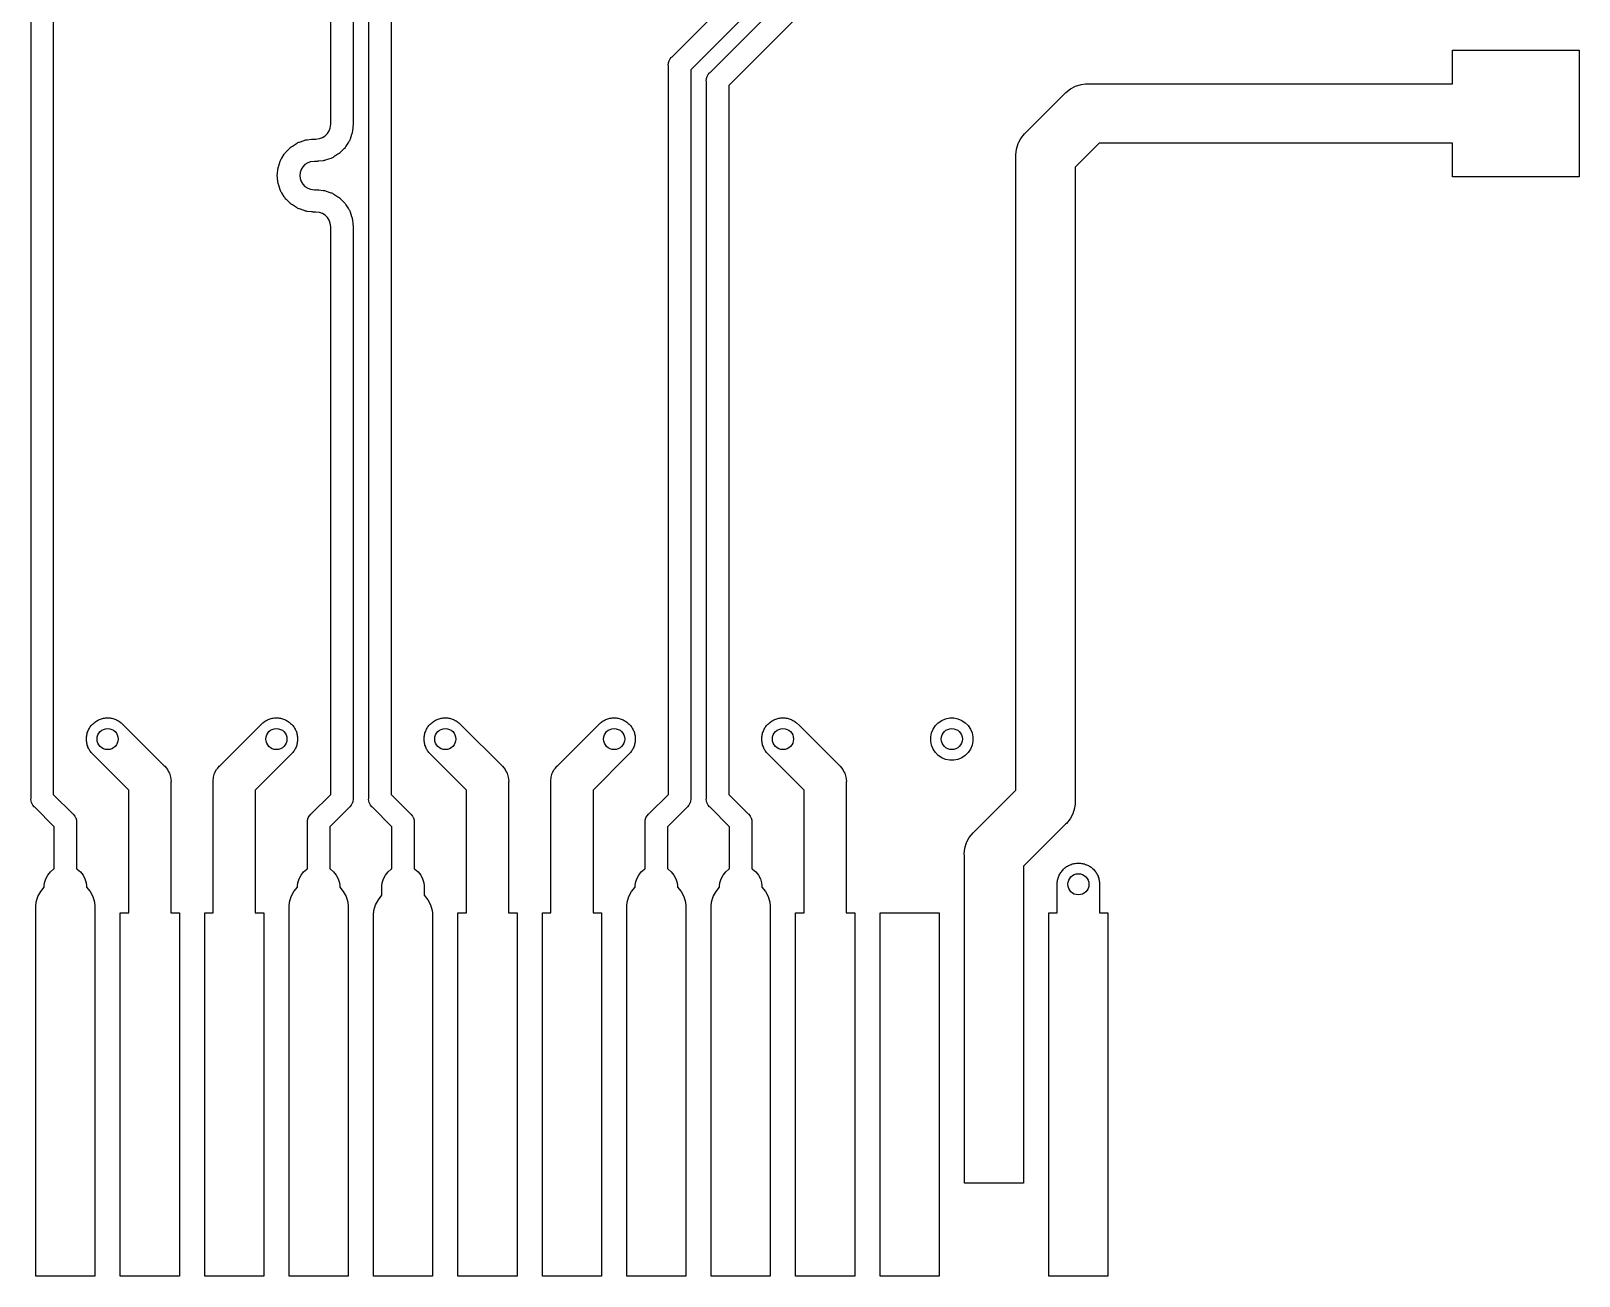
# Model space of a CAD drawing. Extents: x 4.56 to 8.94, y -5.14 to -1.89.
# Drawn here: x 6.008 to 6.73, y -5.142 to -4.562 of the extents above; entities that cross this region are included whole.
import ezdxf

# ---------------------------------------------------------------- set-up
doc = ezdxf.new("R2010")
doc.units = 0
doc.header["$MEASUREMENT"] = 0
doc.layers.add('BLACK', color=7, linetype='CONTINUOUS')

msp = doc.modelspace()

# ---------------------------------------------------------------- linework, layer by layer
at = {"layer": 'BLACK', "linetype": 'CONTINUOUS'}
for p, q in [((6.14735, -4.60502), (6.14735, -4.48517)), ((6.15776, -4.48707), (6.15776, -4.60484)), ((6.30654, -4.57357), (6.39247, -4.48764)), ((6.16507, -4.91943), (6.16507, -4.49251)), ((6.17548, -4.49441), (6.17548, -4.91753)), ((6.39849, -4.49635), (6.31524, -4.57959)), ((6.00759, -4.91943), (6.00759, -4.50242)), ((6.018, -4.50052), (6.018, -4.91753)), ((6.32426, -4.58091), (6.39981, -4.50536)), ((6.40583, -4.51407), (6.33296, -4.58693)), ((6.30481, -4.57743), (6.30491, -4.57641)), ((6.30491, -4.57641), (6.3052, -4.57543)), ((6.3052, -4.57543), (6.30569, -4.57453)), ((6.30569, -4.57453), (6.30618, -4.57393)), ((6.30618, -4.57393), (6.30634, -4.57373)), ((6.30634, -4.57373), (6.30654, -4.57357)), ((6.67047, -4.58622), (6.67047, -4.57047)), ((6.67047, -4.57047), (6.72953, -4.57047)), ((6.72953, -4.57047), (6.72953, -4.62953)), ((6.30483, -4.57769), (6.30481, -4.57743)), ((6.30483, -4.91753), (6.30483, -4.57769)), ((6.31524, -4.57959), (6.31524, -4.91943)), ((6.32253, -4.58477), (6.32263, -4.58375)), ((6.32263, -4.58375), (6.32293, -4.58277)), ((6.32293, -4.58277), (6.32341, -4.58187)), ((6.32341, -4.58187), (6.3239, -4.58127)), ((6.3239, -4.58127), (6.32406, -4.58107)), ((6.32406, -4.58107), (6.32426, -4.58091)), ((6.32255, -4.58503), (6.32253, -4.58477)), ((6.32255, -4.91943), (6.32255, -4.58503)), ((6.33296, -4.58693), (6.33296, -4.91753)), ((6.47144, -4.60907), (6.48978, -4.59074)), ((6.48978, -4.59074), (6.49021, -4.59021)), ((6.49021, -4.59021), (6.49231, -4.58849)), ((6.49231, -4.58849), (6.4947, -4.58721)), ((6.4947, -4.58721), (6.4973, -4.58642)), ((6.4973, -4.58642), (6.49932, -4.58622)), ((6.49932, -4.58622), (6.5, -4.58615)), ((6.5, -4.58615), (6.50068, -4.58622)), ((6.50068, -4.58622), (6.67047, -4.58622)), ((6.14715, -4.60678), (6.14735, -4.60502)), ((6.15773, -4.60586), (6.15769, -4.60633)), ((6.15776, -4.60564), (6.15773, -4.60586)), ((6.15776, -4.60484), (6.15777, -4.60487)), ((6.15777, -4.60487), (6.15776, -4.60535)), ((6.15776, -4.60535), (6.15776, -4.60557)), ((6.15776, -4.60557), (6.15776, -4.6056)), ((6.15776, -4.6056), (6.15776, -4.60564)), ((6.13248, -4.61341), (6.1328, -4.61332)), ((6.1328, -4.61332), (6.13495, -4.61257)), ((6.13495, -4.61257), (6.13525, -4.61244)), ((6.13525, -4.61244), (6.13568, -4.61234)), ((6.13568, -4.61234), (6.13611, -4.61224)), ((6.13611, -4.61224), (6.13644, -4.61223)), ((6.13644, -4.61223), (6.13841, -4.612)), ((6.13841, -4.612), (6.13845, -4.61199)), ((6.13845, -4.61199), (6.13892, -4.61195)), ((6.13892, -4.61195), (6.13914, -4.61192)), ((6.13914, -4.61192), (6.13918, -4.61192)), ((6.13918, -4.61192), (6.13921, -4.61192)), ((6.13921, -4.61192), (6.13944, -4.61192)), ((6.13944, -4.61192), (6.13991, -4.61191)), ((6.13991, -4.61191), (6.13995, -4.61192)), ((6.13995, -4.61192), (6.14045, -4.61192)), ((6.14045, -4.61192), (6.14221, -4.61172)), ((6.14221, -4.61172), (6.1436, -4.61123)), ((6.1436, -4.61123), (6.14484, -4.61045)), ((6.14484, -4.61045), (6.14588, -4.60941)), ((6.14588, -4.60941), (6.14667, -4.60816)), ((6.14667, -4.60816), (6.14715, -4.60678)), ((6.15589, -4.61309), (6.1557, -4.61336)), ((6.15608, -4.6127), (6.15589, -4.61309)), ((6.15627, -4.6123), (6.15608, -4.6127)), ((6.15636, -4.61198), (6.15627, -4.6123)), ((6.15711, -4.60983), (6.15636, -4.61198)), ((6.15724, -4.60953), (6.15711, -4.60983)), ((6.15734, -4.6091), (6.15724, -4.60953)), ((6.15744, -4.60867), (6.15734, -4.6091)), ((6.15745, -4.60834), (6.15744, -4.60867)), ((6.15768, -4.60637), (6.15745, -4.60834)), ((6.15769, -4.60633), (6.15768, -4.60637)), ((6.4682, -4.61346), (6.4692, -4.6116)), ((6.4692, -4.6116), (6.47092, -4.6095)), ((6.47092, -4.6095), (6.47144, -4.60907)), ((6.12452, -4.62089), (6.12573, -4.61896)), ((6.12573, -4.61896), (6.12589, -4.61866)), ((6.12589, -4.61866), (6.12617, -4.61832)), ((6.12617, -4.61832), (6.12643, -4.61798)), ((6.12643, -4.61798), (6.12668, -4.61776)), ((6.12668, -4.61776), (6.1283, -4.61615)), ((6.1283, -4.61615), (6.12851, -4.6159)), ((6.12851, -4.6159), (6.12886, -4.61563)), ((6.12886, -4.61563), (6.1292, -4.61535)), ((6.1292, -4.61535), (6.12949, -4.6152)), ((6.12949, -4.6152), (6.13142, -4.61398)), ((6.13142, -4.61398), (6.13169, -4.61379)), ((6.13169, -4.61379), (6.13209, -4.6136)), ((6.13209, -4.6136), (6.13248, -4.61341)), ((6.14853, -4.62046), (6.14813, -4.62064)), ((6.14879, -4.62026), (6.14853, -4.62046)), ((6.15073, -4.61905), (6.14879, -4.62026)), ((6.15102, -4.6189), (6.15073, -4.61905)), ((6.15136, -4.61862), (6.15102, -4.6189)), ((6.1517, -4.61835), (6.15136, -4.61862)), ((6.15192, -4.6181), (6.1517, -4.61835)), ((6.15353, -4.61649), (6.15192, -4.6181)), ((6.15378, -4.61627), (6.15353, -4.61649)), ((6.15405, -4.61592), (6.15378, -4.61627)), ((6.15433, -4.61558), (6.15405, -4.61592)), ((6.15448, -4.61529), (6.15433, -4.61558)), ((6.1557, -4.61336), (6.15448, -4.61529)), ((6.46686, -4.61929), (6.46713, -4.61659)), ((6.46693, -4.61997), (6.46686, -4.61929)), ((6.46693, -4.91555), (6.46693, -4.61997)), ((6.46713, -4.61659), (6.46792, -4.61399)), ((6.46792, -4.61399), (6.4682, -4.61346)), ((6.50571, -4.61378), (6.49449, -4.625)), ((6.67047, -4.61378), (6.50571, -4.61378)), ((6.67047, -4.62953), (6.67047, -4.61378)), ((6.12251, -4.62817), (6.12276, -4.6259)), ((6.12276, -4.6259), (6.12278, -4.62558)), ((6.12278, -4.62558), (6.12288, -4.62515)), ((6.12288, -4.62515), (6.12297, -4.62472)), ((6.12297, -4.62472), (6.1231, -4.62442)), ((6.1231, -4.62442), (6.12385, -4.62226)), ((6.12385, -4.62226), (6.12394, -4.62194)), ((6.12394, -4.62194), (6.12414, -4.62155)), ((6.12414, -4.62155), (6.12432, -4.62115)), ((6.12432, -4.62115), (6.12452, -4.62089)), ((6.13306, -4.62747), (6.1329, -4.62893)), ((6.13355, -4.62608), (6.13306, -4.62747)), ((6.13433, -4.62484), (6.13355, -4.62608)), ((6.13537, -4.6238), (6.13433, -4.62484)), ((6.13662, -4.62301), (6.13537, -4.6238)), ((6.13801, -4.62253), (6.13662, -4.62301)), ((6.13976, -4.62233), (6.13801, -4.62253)), ((6.14027, -4.62233), (6.13976, -4.62233)), ((6.14031, -4.62234), (6.14027, -4.62233)), ((6.14078, -4.62233), (6.14031, -4.62234)), ((6.141, -4.62233), (6.14078, -4.62233)), ((6.14104, -4.62233), (6.141, -4.62233)), ((6.14107, -4.62233), (6.14104, -4.62233)), ((6.14129, -4.6223), (6.14107, -4.62233)), ((6.14177, -4.62225), (6.14129, -4.6223)), ((6.1418, -4.62224), (6.14177, -4.62225)), ((6.14378, -4.62202), (6.1418, -4.62224)), ((6.14411, -4.62201), (6.14378, -4.62202)), ((6.14453, -4.6219), (6.14411, -4.62201)), ((6.14496, -4.62181), (6.14453, -4.6219)), ((6.14527, -4.62168), (6.14496, -4.62181)), ((6.14742, -4.62093), (6.14527, -4.62168)), ((6.14774, -4.62084), (6.14742, -4.62093)), ((6.14813, -4.62064), (6.14774, -4.62084)), ((6.49449, -4.625), (6.49449, -4.92058)), ((6.12245, -4.6285), (6.12251, -4.62817)), ((6.12245, -4.62893), (6.12245, -4.6285)), ((6.12245, -4.62937), (6.12245, -4.62893)), ((6.12251, -4.6297), (6.12245, -4.62937)), ((6.12276, -4.63196), (6.12251, -4.6297)), ((6.12278, -4.63229), (6.12276, -4.63196)), ((6.12288, -4.63272), (6.12278, -4.63229)), ((6.12297, -4.63315), (6.12288, -4.63272)), ((6.1231, -4.63345), (6.12297, -4.63315)), ((6.12385, -4.63561), (6.1231, -4.63345)), ((6.1329, -4.62893), (6.13306, -4.6304)), ((6.13306, -4.6304), (6.13355, -4.63179)), ((6.13355, -4.63179), (6.13433, -4.63303)), ((6.13433, -4.63303), (6.13537, -4.63407)), ((6.13537, -4.63407), (6.13662, -4.63486)), ((6.13662, -4.63486), (6.13801, -4.63534)), ((6.72953, -4.62953), (6.67047, -4.62953)), ((6.12394, -4.63592), (6.12385, -4.63561)), ((6.12414, -4.63632), (6.12394, -4.63592)), ((6.12432, -4.63672), (6.12414, -4.63632)), ((6.12452, -4.63698), (6.12432, -4.63672)), ((6.12573, -4.63891), (6.12452, -4.63698)), ((6.12589, -4.6392), (6.12573, -4.63891)), ((6.12617, -4.63955), (6.12589, -4.6392)), ((6.12643, -4.63989), (6.12617, -4.63955)), ((6.12668, -4.64011), (6.12643, -4.63989)), ((6.1283, -4.64172), (6.12668, -4.64011)), ((6.12851, -4.64197), (6.1283, -4.64172)), ((6.12886, -4.64224), (6.12851, -4.64197)), ((6.13801, -4.63534), (6.13976, -4.63554)), ((6.13976, -4.63554), (6.14027, -4.63554)), ((6.14027, -4.63554), (6.14031, -4.63553)), ((6.14031, -4.63553), (6.14078, -4.63554)), ((6.14078, -4.63554), (6.141, -4.63554)), ((6.141, -4.63554), (6.14104, -4.63554)), ((6.14104, -4.63554), (6.14107, -4.63554)), ((6.14107, -4.63554), (6.14129, -4.63557)), ((6.14129, -4.63557), (6.14177, -4.63562)), ((6.14177, -4.63562), (6.1418, -4.63563)), ((6.1418, -4.63563), (6.14378, -4.63585)), ((6.14378, -4.63585), (6.14411, -4.63586)), ((6.14411, -4.63586), (6.14453, -4.63597)), ((6.14453, -4.63597), (6.14496, -4.63606)), ((6.14496, -4.63606), (6.14526, -4.63619)), ((6.14526, -4.63619), (6.14742, -4.63694)), ((6.14742, -4.63694), (6.14774, -4.63703)), ((6.14774, -4.63703), (6.14813, -4.63722)), ((6.14813, -4.63722), (6.14853, -4.63741)), ((6.14853, -4.63741), (6.14879, -4.6376)), ((6.14879, -4.6376), (6.15073, -4.63882)), ((6.15073, -4.63882), (6.15102, -4.63897)), ((6.15102, -4.63897), (6.15136, -4.63925)), ((6.15136, -4.63925), (6.1517, -4.63952)), ((6.1517, -4.63952), (6.15192, -4.63977)), ((6.15192, -4.63977), (6.15353, -4.64138)), ((6.15353, -4.64138), (6.15378, -4.6416)), ((6.15378, -4.6416), (6.15405, -4.64195)), ((6.15405, -4.64195), (6.15433, -4.64229)), ((6.1292, -4.64252), (6.12886, -4.64224)), ((6.12949, -4.64267), (6.1292, -4.64252)), ((6.13142, -4.64389), (6.12949, -4.64267)), ((6.13169, -4.64408), (6.13142, -4.64389)), ((6.13209, -4.64427), (6.13169, -4.64408)), ((6.13248, -4.64446), (6.13209, -4.64427)), ((6.1328, -4.64455), (6.13248, -4.64446)), ((6.13495, -4.6453), (6.1328, -4.64455)), ((6.13525, -4.64543), (6.13495, -4.6453)), ((6.13568, -4.64553), (6.13525, -4.64543)), ((6.13611, -4.64563), (6.13568, -4.64553)), ((6.13644, -4.64564), (6.13611, -4.64563)), ((6.13841, -4.64587), (6.13644, -4.64564)), ((6.13845, -4.64588), (6.13841, -4.64587)), ((6.13892, -4.64592), (6.13845, -4.64588)), ((6.13914, -4.64595), (6.13892, -4.64592)), ((6.13918, -4.64595), (6.13914, -4.64595)), ((6.13921, -4.64595), (6.13918, -4.64595)), ((6.13944, -4.64595), (6.13921, -4.64595)), ((6.13991, -4.64596), (6.13944, -4.64595)), ((6.13995, -4.64595), (6.13991, -4.64596)), ((6.14045, -4.64595), (6.13995, -4.64595)), ((6.14221, -4.64615), (6.14045, -4.64595)), ((6.1436, -4.64664), (6.14221, -4.64615)), ((6.14484, -4.64742), (6.1436, -4.64664)), ((6.14588, -4.64846), (6.14484, -4.64742)), ((6.14667, -4.64971), (6.14588, -4.64846)), ((6.15433, -4.64229), (6.15448, -4.64258)), ((6.15448, -4.64258), (6.1557, -4.64451)), ((6.1557, -4.64451), (6.15589, -4.64477)), ((6.15589, -4.64477), (6.15608, -4.64517)), ((6.15608, -4.64517), (6.15627, -4.64557)), ((6.15627, -4.64557), (6.15636, -4.64588)), ((6.15636, -4.64588), (6.15711, -4.64804)), ((6.15711, -4.64804), (6.15724, -4.64834)), ((6.15724, -4.64834), (6.15734, -4.64877)), ((6.15734, -4.64877), (6.15744, -4.6492)), ((6.15744, -4.6492), (6.15745, -4.64953)), ((6.14715, -4.65109), (6.14667, -4.64971)), ((6.14735, -4.65285), (6.14715, -4.65109)), ((6.14735, -4.91753), (6.14735, -4.65285)), ((6.15745, -4.64953), (6.15768, -4.6515)), ((6.15768, -4.6515), (6.15769, -4.65154)), ((6.15769, -4.65154), (6.15773, -4.65201)), ((6.15773, -4.65201), (6.15776, -4.65223)), ((6.15776, -4.65223), (6.15776, -4.65226)), ((6.15776, -4.65226), (6.15776, -4.6523)), ((6.15776, -4.6523), (6.15776, -4.65252)), ((6.15776, -4.65252), (6.15777, -4.653)), ((6.15777, -4.653), (6.15776, -4.65303)), ((6.15776, -4.65303), (6.15776, -4.91943)), ((6.03417, -4.88795), (6.0344, -4.88752)), ((6.0344, -4.88752), (6.03458, -4.88707)), ((6.03458, -4.88707), (6.03486, -4.88667)), ((6.03486, -4.88667), (6.03508, -4.88624)), ((6.03508, -4.88624), (6.03539, -4.88586)), ((6.03539, -4.88586), (6.03566, -4.88546)), ((6.03566, -4.88546), (6.03601, -4.88511)), ((6.03601, -4.88511), (6.03631, -4.88474)), ((6.03631, -4.88474), (6.03669, -4.88443)), ((6.03669, -4.88443), (6.03703, -4.88409)), ((6.03703, -4.88409), (6.03744, -4.88382)), ((6.03744, -4.88382), (6.03781, -4.88351)), ((6.03781, -4.88351), (6.03824, -4.88328)), ((6.03824, -4.88328), (6.03864, -4.88301)), ((6.03864, -4.88301), (6.03909, -4.88282)), ((6.03909, -4.88282), (6.03952, -4.8826)), ((6.03952, -4.8826), (6.03999, -4.88245)), ((6.03999, -4.88245), (6.04044, -4.88227)), ((6.04044, -4.88227), (6.04091, -4.88217)), ((6.04091, -4.88217), (6.04138, -4.88203)), ((6.04138, -4.88203), (6.04186, -4.88198)), ((6.04186, -4.88198), (6.04234, -4.88189)), ((6.04234, -4.88189), (6.04282, -4.88189)), ((6.04282, -4.88189), (6.04331, -4.88184)), ((6.04331, -4.88184), (6.04379, -4.88189)), ((6.04379, -4.88189), (6.04428, -4.88189)), ((6.04428, -4.88189), (6.04475, -4.88198)), ((6.04475, -4.88198), (6.04524, -4.88203)), ((6.04524, -4.88203), (6.0457, -4.88217)), ((6.0457, -4.88217), (6.04618, -4.88227)), ((6.04618, -4.88227), (6.04663, -4.88245)), ((6.04663, -4.88245), (6.04709, -4.8826)), ((6.04709, -4.8826), (6.04752, -4.88282)), ((6.04752, -4.88282), (6.04797, -4.88301)), ((6.04797, -4.88301), (6.04837, -4.88328)), ((6.04837, -4.88328), (6.0488, -4.88351)), ((6.0488, -4.88351), (6.04918, -4.88382)), ((6.04918, -4.88382), (6.04958, -4.88409)), ((6.04958, -4.88409), (6.05095, -4.88546)), ((6.05095, -4.88546), (6.05095, -4.88546)), ((6.05095, -4.88546), (6.06961, -4.90412)), ((6.09574, -4.90412), (6.1144, -4.88546)), ((6.1144, -4.88546), (6.11577, -4.88409)), ((6.1144, -4.88546), (6.1144, -4.88546)), ((6.11577, -4.88409), (6.11618, -4.88382)), ((6.11618, -4.88382), (6.11655, -4.88351)), ((6.11655, -4.88351), (6.11698, -4.88328)), ((6.11698, -4.88328), (6.11739, -4.88301)), ((6.11739, -4.88301), (6.11783, -4.88282)), ((6.11783, -4.88282), (6.11826, -4.8826)), ((6.11826, -4.8826), (6.11873, -4.88245)), ((6.11873, -4.88245), (6.11918, -4.88227)), ((6.11918, -4.88227), (6.11965, -4.88217)), ((6.11965, -4.88217), (6.12012, -4.88203)), ((6.12012, -4.88203), (6.1206, -4.88198)), ((6.1206, -4.88198), (6.12108, -4.88189)), ((6.12108, -4.88189), (6.12156, -4.88189)), ((6.12156, -4.88189), (6.12205, -4.88184)), ((6.12205, -4.88184), (6.12253, -4.88189)), ((6.12253, -4.88189), (6.12302, -4.88189)), ((6.12302, -4.88189), (6.12349, -4.88198)), ((6.12349, -4.88198), (6.12398, -4.88203)), ((6.12398, -4.88203), (6.12444, -4.88217)), ((6.12444, -4.88217), (6.12492, -4.88227)), ((6.12492, -4.88227), (6.12537, -4.88245)), ((6.12537, -4.88245), (6.12583, -4.8826)), ((6.12583, -4.8826), (6.12626, -4.88282)), ((6.12626, -4.88282), (6.12671, -4.88301)), ((6.12671, -4.88301), (6.12711, -4.88328)), ((6.12711, -4.88328), (6.12754, -4.88351)), ((6.12754, -4.88351), (6.12792, -4.88382)), ((6.12792, -4.88382), (6.12832, -4.88409)), ((6.12832, -4.88409), (6.12867, -4.88443)), ((6.12867, -4.88443), (6.12904, -4.88474)), ((6.12904, -4.88474), (6.12935, -4.88511)), ((6.12935, -4.88511), (6.12969, -4.88546)), ((6.12969, -4.88546), (6.12996, -4.88586)), ((6.12996, -4.88586), (6.13027, -4.88624)), ((6.13027, -4.88624), (6.1305, -4.88667)), ((6.1305, -4.88667), (6.13077, -4.88707)), ((6.13077, -4.88707), (6.13096, -4.88752)), ((6.13096, -4.88752), (6.13118, -4.88795)), ((6.19165, -4.88795), (6.19188, -4.88752)), ((6.19188, -4.88752), (6.19207, -4.88707)), ((6.19207, -4.88707), (6.19234, -4.88667)), ((6.19234, -4.88667), (6.19256, -4.88624)), ((6.19256, -4.88624), (6.19287, -4.88586)), ((6.19287, -4.88586), (6.19314, -4.88546)), ((6.19314, -4.88546), (6.19349, -4.88511)), ((6.19349, -4.88511), (6.19379, -4.88474)), ((6.19379, -4.88474), (6.19417, -4.88443)), ((6.19417, -4.88443), (6.19451, -4.88409)), ((6.19451, -4.88409), (6.19492, -4.88382)), ((6.19492, -4.88382), (6.19529, -4.88351)), ((6.19529, -4.88351), (6.19572, -4.88328)), ((6.19572, -4.88328), (6.19613, -4.88301)), ((6.19613, -4.88301), (6.19657, -4.88282)), ((6.19657, -4.88282), (6.197, -4.8826)), ((6.197, -4.8826), (6.19747, -4.88245)), ((6.19747, -4.88245), (6.19792, -4.88227)), ((6.19792, -4.88227), (6.19839, -4.88217)), ((6.19839, -4.88217), (6.19886, -4.88203)), ((6.19886, -4.88203), (6.19934, -4.88198)), ((6.19934, -4.88198), (6.19982, -4.88189)), ((6.19982, -4.88189), (6.2003, -4.88189)), ((6.2003, -4.88189), (6.20079, -4.88184)), ((6.20079, -4.88184), (6.20127, -4.88189)), ((6.20127, -4.88189), (6.20176, -4.88189)), ((6.20176, -4.88189), (6.20223, -4.88198)), ((6.20223, -4.88198), (6.20272, -4.88203)), ((6.20272, -4.88203), (6.20318, -4.88217)), ((6.20318, -4.88217), (6.20366, -4.88227)), ((6.20366, -4.88227), (6.20411, -4.88245)), ((6.20411, -4.88245), (6.20457, -4.8826)), ((6.20457, -4.8826), (6.205, -4.88282)), ((6.205, -4.88282), (6.20545, -4.88301)), ((6.20545, -4.88301), (6.20585, -4.88328)), ((6.20585, -4.88328), (6.20628, -4.88351)), ((6.20628, -4.88351), (6.20666, -4.88382)), ((6.20666, -4.88382), (6.20706, -4.88409)), ((6.20706, -4.88409), (6.20843, -4.88546)), ((6.20843, -4.88546), (6.20843, -4.88546)), ((6.20843, -4.88546), (6.22709, -4.90412)), ((6.25322, -4.90412), (6.27188, -4.88546)), ((6.27188, -4.88546), (6.27325, -4.88409)), ((6.27188, -4.88546), (6.27188, -4.88546)), ((6.27325, -4.88409), (6.27366, -4.88382)), ((6.27366, -4.88382), (6.27403, -4.88351)), ((6.27403, -4.88351), (6.27446, -4.88328)), ((6.27446, -4.88328), (6.27487, -4.88301)), ((6.27487, -4.88301), (6.27531, -4.88282)), ((6.27531, -4.88282), (6.27574, -4.8826)), ((6.27574, -4.8826), (6.27621, -4.88245)), ((6.27621, -4.88245), (6.27666, -4.88227)), ((6.27666, -4.88227), (6.27713, -4.88217)), ((6.27713, -4.88217), (6.2776, -4.88203)), ((6.2776, -4.88203), (6.27808, -4.88198)), ((6.27808, -4.88198), (6.27856, -4.88189)), ((6.27856, -4.88189), (6.27904, -4.88189)), ((6.27904, -4.88189), (6.27953, -4.88184)), ((6.27953, -4.88184), (6.28001, -4.88189)), ((6.28001, -4.88189), (6.2805, -4.88189)), ((6.2805, -4.88189), (6.28097, -4.88198)), ((6.28097, -4.88198), (6.28146, -4.88203)), ((6.28146, -4.88203), (6.28192, -4.88217)), ((6.28192, -4.88217), (6.2824, -4.88227)), ((6.2824, -4.88227), (6.28285, -4.88245)), ((6.28285, -4.88245), (6.28331, -4.8826)), ((6.28331, -4.8826), (6.28374, -4.88282)), ((6.28374, -4.88282), (6.28419, -4.88301)), ((6.28419, -4.88301), (6.28459, -4.88328)), ((6.28459, -4.88328), (6.28502, -4.88351)), ((6.28502, -4.88351), (6.2854, -4.88382)), ((6.2854, -4.88382), (6.2858, -4.88409)), ((6.2858, -4.88409), (6.28615, -4.88443)), ((6.28615, -4.88443), (6.28652, -4.88474)), ((6.28652, -4.88474), (6.28683, -4.88511)), ((6.28683, -4.88511), (6.28717, -4.88546)), ((6.28717, -4.88546), (6.28744, -4.88586)), ((6.28744, -4.88586), (6.28775, -4.88624)), ((6.28775, -4.88624), (6.28798, -4.88667)), ((6.28798, -4.88667), (6.28825, -4.88707)), ((6.28825, -4.88707), (6.28844, -4.88752)), ((6.28844, -4.88752), (6.28866, -4.88795)), ((6.34913, -4.88795), (6.34936, -4.88752)), ((6.34936, -4.88752), (6.34955, -4.88707)), ((6.34955, -4.88707), (6.34982, -4.88667)), ((6.34982, -4.88667), (6.35004, -4.88624)), ((6.35004, -4.88624), (6.35035, -4.88586)), ((6.35035, -4.88586), (6.35062, -4.88546)), ((6.35062, -4.88546), (6.35097, -4.88511)), ((6.35097, -4.88511), (6.35127, -4.88474)), ((6.35127, -4.88474), (6.35165, -4.88443)), ((6.35165, -4.88443), (6.35199, -4.88409)), ((6.35199, -4.88409), (6.3524, -4.88382)), ((6.3524, -4.88382), (6.35277, -4.88351)), ((6.35277, -4.88351), (6.3532, -4.88328)), ((6.3532, -4.88328), (6.35361, -4.88301)), ((6.35361, -4.88301), (6.35405, -4.88282)), ((6.35405, -4.88282), (6.35448, -4.8826)), ((6.35448, -4.8826), (6.35495, -4.88245)), ((6.35495, -4.88245), (6.3554, -4.88227)), ((6.3554, -4.88227), (6.35587, -4.88217)), ((6.35587, -4.88217), (6.35634, -4.88203)), ((6.35634, -4.88203), (6.35682, -4.88198)), ((6.35682, -4.88198), (6.3573, -4.88189)), ((6.3573, -4.88189), (6.35778, -4.88189)), ((6.35778, -4.88189), (6.35827, -4.88184)), ((6.35827, -4.88184), (6.35875, -4.88189)), ((6.35875, -4.88189), (6.35924, -4.88189)), ((6.35924, -4.88189), (6.35971, -4.88198)), ((6.35971, -4.88198), (6.3602, -4.88203)), ((6.3602, -4.88203), (6.36066, -4.88217)), ((6.36066, -4.88217), (6.36114, -4.88227)), ((6.36114, -4.88227), (6.36159, -4.88245)), ((6.36159, -4.88245), (6.36205, -4.8826)), ((6.36205, -4.8826), (6.36248, -4.88282)), ((6.36248, -4.88282), (6.36293, -4.88301)), ((6.36293, -4.88301), (6.36333, -4.88328)), ((6.36333, -4.88328), (6.36376, -4.88351)), ((6.36376, -4.88351), (6.36414, -4.88382)), ((6.36414, -4.88382), (6.36454, -4.88409)), ((6.36454, -4.88409), (6.36591, -4.88546)), ((6.36591, -4.88546), (6.36591, -4.88546)), ((6.36591, -4.88546), (6.38457, -4.90412)), ((6.42754, -4.88886), (6.42829, -4.88707)), ((6.42829, -4.88707), (6.42936, -4.88546)), ((6.42936, -4.88546), (6.43073, -4.88409)), ((6.43073, -4.88409), (6.43235, -4.88301)), ((6.43235, -4.88301), (6.43414, -4.88227)), ((6.43414, -4.88227), (6.43604, -4.88189)), ((6.43604, -4.88189), (6.43798, -4.88189)), ((6.43798, -4.88189), (6.43988, -4.88227)), ((6.43988, -4.88227), (6.44167, -4.88301)), ((6.44167, -4.88301), (6.44328, -4.88409)), ((6.44328, -4.88409), (6.44465, -4.88546)), ((6.44465, -4.88546), (6.44573, -4.88707)), ((6.44573, -4.88707), (6.44647, -4.88886)), ((6.03342, -4.89173), (6.03346, -4.89125)), ((6.03346, -4.89222), (6.03342, -4.89173)), ((6.03346, -4.89076), (6.03356, -4.89029)), ((6.03346, -4.89125), (6.03346, -4.89076)), ((6.03346, -4.8927), (6.03346, -4.89222)), ((6.03356, -4.89318), (6.03346, -4.8927)), ((6.03356, -4.89029), (6.03361, -4.8898)), ((6.03361, -4.89366), (6.03356, -4.89318)), ((6.03361, -4.8898), (6.03375, -4.88934)), ((6.03375, -4.89413), (6.03361, -4.89366)), ((6.03375, -4.88934), (6.03384, -4.88886)), ((6.03384, -4.8946), (6.03375, -4.89413)), ((6.03384, -4.88886), (6.03403, -4.88841)), ((6.03403, -4.89505), (6.03384, -4.8946)), ((6.03403, -4.88841), (6.03417, -4.88795)), ((6.13118, -4.88795), (6.13133, -4.88841)), ((6.13133, -4.88841), (6.13151, -4.88886)), ((6.13151, -4.8946), (6.13133, -4.89505)), ((6.13151, -4.88886), (6.13161, -4.88934)), ((6.13161, -4.89413), (6.13151, -4.8946)), ((6.13161, -4.88934), (6.13175, -4.8898)), ((6.13175, -4.89366), (6.13161, -4.89413)), ((6.13175, -4.8898), (6.13179, -4.89029)), ((6.13179, -4.89318), (6.13175, -4.89366)), ((6.13179, -4.89029), (6.13189, -4.89076)), ((6.13189, -4.8927), (6.13179, -4.89318)), ((6.13189, -4.89076), (6.13189, -4.89125)), ((6.13189, -4.89125), (6.13194, -4.89173)), ((6.13194, -4.89173), (6.13189, -4.89222)), ((6.13189, -4.89222), (6.13189, -4.8927)), ((6.1909, -4.89173), (6.19094, -4.89125)), ((6.19094, -4.89222), (6.1909, -4.89173)), ((6.19094, -4.89076), (6.19104, -4.89029)), ((6.19094, -4.89125), (6.19094, -4.89076)), ((6.19094, -4.8927), (6.19094, -4.89222)), ((6.19104, -4.89318), (6.19094, -4.8927)), ((6.19104, -4.89029), (6.19109, -4.8898)), ((6.19109, -4.89366), (6.19104, -4.89318)), ((6.19109, -4.8898), (6.19123, -4.88934)), ((6.19123, -4.89413), (6.19109, -4.89366)), ((6.19123, -4.88934), (6.19132, -4.88886)), ((6.19132, -4.8946), (6.19123, -4.89413)), ((6.19132, -4.88886), (6.19151, -4.88841)), ((6.19151, -4.89505), (6.19132, -4.8946)), ((6.19151, -4.88841), (6.19165, -4.88795)), ((6.28866, -4.88795), (6.28881, -4.88841)), ((6.28881, -4.88841), (6.28899, -4.88886)), ((6.28899, -4.8946), (6.28881, -4.89505)), ((6.28899, -4.88886), (6.28909, -4.88934)), ((6.28909, -4.89413), (6.28899, -4.8946)), ((6.28909, -4.88934), (6.28923, -4.8898)), ((6.28923, -4.89366), (6.28909, -4.89413)), ((6.28923, -4.8898), (6.28928, -4.89029)), ((6.28928, -4.89318), (6.28923, -4.89366)), ((6.28928, -4.89029), (6.28937, -4.89076)), ((6.28937, -4.8927), (6.28928, -4.89318)), ((6.28937, -4.89076), (6.28937, -4.89125)), ((6.28937, -4.89125), (6.28942, -4.89173)), ((6.28942, -4.89173), (6.28937, -4.89222)), ((6.28937, -4.89222), (6.28937, -4.8927)), ((6.34838, -4.89173), (6.34843, -4.89125)), ((6.34843, -4.89222), (6.34838, -4.89173)), ((6.34843, -4.89076), (6.34852, -4.89029)), ((6.34843, -4.89125), (6.34843, -4.89076)), ((6.34843, -4.8927), (6.34843, -4.89222)), ((6.34852, -4.89318), (6.34843, -4.8927)), ((6.34852, -4.89029), (6.34857, -4.8898)), ((6.34857, -4.89366), (6.34852, -4.89318)), ((6.34857, -4.8898), (6.34871, -4.88934)), ((6.34871, -4.89413), (6.34857, -4.89366)), ((6.34871, -4.88934), (6.3488, -4.88886)), ((6.3488, -4.8946), (6.34871, -4.89413)), ((6.3488, -4.88886), (6.34899, -4.88841)), ((6.34899, -4.89505), (6.3488, -4.8946)), ((6.34899, -4.88841), (6.34913, -4.88795)), ((6.42717, -4.89076), (6.42754, -4.88886)), ((6.42717, -4.8927), (6.42717, -4.89076)), ((6.42754, -4.8946), (6.42717, -4.8927)), ((6.42829, -4.89639), (6.42754, -4.8946)), ((6.44647, -4.8946), (6.44573, -4.89639)), ((6.44647, -4.88886), (6.44685, -4.89076)), ((6.44685, -4.8927), (6.44647, -4.8946)), ((6.44685, -4.89076), (6.44685, -4.8927)), ((6.03417, -4.89552), (6.03403, -4.89505)), ((6.0344, -4.89595), (6.03417, -4.89552)), ((6.03458, -4.89639), (6.0344, -4.89595)), ((6.03486, -4.8968), (6.03458, -4.89639)), ((6.03508, -4.89723), (6.03486, -4.8968)), ((6.03539, -4.8976), (6.03508, -4.89723)), ((6.03566, -4.89801), (6.03539, -4.8976)), ((6.03703, -4.89938), (6.03566, -4.89801)), ((6.05315, -4.91549), (6.03703, -4.89938)), ((6.03703, -4.89938), (6.03703, -4.89938)), ((6.12832, -4.89938), (6.1122, -4.91549)), ((6.12969, -4.89801), (6.12832, -4.89938)), ((6.12832, -4.89938), (6.12832, -4.89938)), ((6.12996, -4.8976), (6.12969, -4.89801)), ((6.13027, -4.89723), (6.12996, -4.8976)), ((6.1305, -4.8968), (6.13027, -4.89723)), ((6.13077, -4.89639), (6.1305, -4.8968)), ((6.13096, -4.89595), (6.13077, -4.89639)), ((6.13118, -4.89552), (6.13096, -4.89595)), ((6.13133, -4.89505), (6.13118, -4.89552)), ((6.19165, -4.89552), (6.19151, -4.89505)), ((6.19188, -4.89595), (6.19165, -4.89552)), ((6.19207, -4.89639), (6.19188, -4.89595)), ((6.19234, -4.8968), (6.19207, -4.89639)), ((6.19256, -4.89723), (6.19234, -4.8968)), ((6.19287, -4.8976), (6.19256, -4.89723)), ((6.19314, -4.89801), (6.19287, -4.8976)), ((6.19451, -4.89938), (6.19314, -4.89801)), ((6.21063, -4.91549), (6.19451, -4.89938)), ((6.19451, -4.89938), (6.19451, -4.89938)), ((6.2858, -4.89938), (6.26969, -4.91549)), ((6.28717, -4.89801), (6.2858, -4.89938)), ((6.2858, -4.89938), (6.2858, -4.89938)), ((6.28744, -4.8976), (6.28717, -4.89801)), ((6.28775, -4.89723), (6.28744, -4.8976)), ((6.28798, -4.8968), (6.28775, -4.89723)), ((6.28825, -4.89639), (6.28798, -4.8968)), ((6.28844, -4.89595), (6.28825, -4.89639)), ((6.28866, -4.89552), (6.28844, -4.89595)), ((6.28881, -4.89505), (6.28866, -4.89552)), ((6.34913, -4.89552), (6.34899, -4.89505)), ((6.34936, -4.89595), (6.34913, -4.89552)), ((6.34955, -4.89639), (6.34936, -4.89595)), ((6.34982, -4.8968), (6.34955, -4.89639)), ((6.35004, -4.89723), (6.34982, -4.8968)), ((6.35035, -4.8976), (6.35004, -4.89723)), ((6.35062, -4.89801), (6.35035, -4.8976)), ((6.35199, -4.89938), (6.35062, -4.89801)), ((6.36811, -4.91549), (6.35199, -4.89938)), ((6.35199, -4.89938), (6.35199, -4.89938)), ((6.42936, -4.89801), (6.42829, -4.89639)), ((6.43073, -4.89938), (6.42936, -4.89801)), ((6.43235, -4.90045), (6.43073, -4.89938)), ((6.43414, -4.9012), (6.43235, -4.90045)), ((6.43604, -4.90157), (6.43414, -4.9012)), ((6.43798, -4.90157), (6.43604, -4.90157)), ((6.43988, -4.9012), (6.43798, -4.90157)), ((6.44167, -4.90045), (6.43988, -4.9012)), ((6.44328, -4.89938), (6.44167, -4.90045)), ((6.44465, -4.89801), (6.44328, -4.89938)), ((6.44573, -4.89639), (6.44465, -4.89801)), ((6.06961, -4.90412), (6.06999, -4.90442)), ((6.06999, -4.90442), (6.07122, -4.90592)), ((6.07122, -4.90592), (6.07176, -4.90695)), ((6.07176, -4.90695), (6.07213, -4.90763)), ((6.07213, -4.90763), (6.07269, -4.90949)), ((6.09266, -4.90949), (6.09322, -4.90763)), ((6.09322, -4.90763), (6.09414, -4.90592)), ((6.09414, -4.90592), (6.09465, -4.9053)), ((6.09465, -4.9053), (6.09537, -4.90442)), ((6.09537, -4.90442), (6.09574, -4.90412)), ((6.22709, -4.90412), (6.22747, -4.90442)), ((6.22747, -4.90442), (6.2287, -4.90592)), ((6.2287, -4.90592), (6.22924, -4.90695)), ((6.22924, -4.90695), (6.22961, -4.90763)), ((6.22961, -4.90763), (6.23017, -4.90949)), ((6.25014, -4.90949), (6.25071, -4.90763)), ((6.25071, -4.90763), (6.25162, -4.90592)), ((6.25162, -4.90592), (6.25213, -4.9053)), ((6.25213, -4.9053), (6.25285, -4.90442)), ((6.25285, -4.90442), (6.25322, -4.90412)), ((6.38457, -4.90412), (6.38495, -4.90442)), ((6.38495, -4.90442), (6.38618, -4.90592)), ((6.38618, -4.90592), (6.38672, -4.90695)), ((6.38672, -4.90695), (6.38709, -4.90763)), ((6.38709, -4.90763), (6.38765, -4.90949)), ((6.05315, -4.97283), (6.05315, -4.91549)), ((6.07269, -4.90949), (6.07288, -4.91142)), ((6.07288, -4.91142), (6.07283, -4.9119)), ((6.07283, -4.9119), (6.07283, -4.97283)), ((6.09247, -4.91142), (6.09266, -4.90949)), ((6.09252, -4.9119), (6.09247, -4.91142)), ((6.09252, -4.97283), (6.09252, -4.9119)), ((6.1122, -4.91549), (6.1122, -4.97283)), ((6.21063, -4.97283), (6.21063, -4.91549)), ((6.23017, -4.90949), (6.23036, -4.91142)), ((6.23036, -4.91142), (6.23031, -4.9119)), ((6.23031, -4.9119), (6.23031, -4.97283)), ((6.24995, -4.91142), (6.25014, -4.90949)), ((6.25, -4.9119), (6.24995, -4.91142)), ((6.25, -4.97283), (6.25, -4.9119)), ((6.26969, -4.91549), (6.26969, -4.97283)), ((6.36811, -4.97283), (6.36811, -4.91549)), ((6.38765, -4.90949), (6.38784, -4.91142)), ((6.38784, -4.91142), (6.3878, -4.9119)), ((6.3878, -4.9119), (6.3878, -4.97283)), ((6.44743, -4.93505), (6.46693, -4.91555)), ((6.00757, -4.91969), (6.00759, -4.91943)), ((6.00767, -4.92071), (6.00757, -4.91969)), ((6.00783, -4.92126), (6.00767, -4.92071)), ((6.00796, -4.92169), (6.00783, -4.92126)), ((6.00845, -4.92259), (6.00796, -4.92169)), ((6.0091, -4.92339), (6.00845, -4.92259)), ((6.0093, -4.92355), (6.0091, -4.92339)), ((6.01842, -4.93267), (6.0093, -4.92355)), ((6.018, -4.91753), (6.02712, -4.92665)), ((6.13823, -4.92665), (6.14735, -4.91753)), ((6.15606, -4.92355), (6.14694, -4.93267)), ((6.15626, -4.92339), (6.15606, -4.92355)), ((6.15691, -4.92259), (6.15626, -4.92339)), ((6.15739, -4.92169), (6.15691, -4.92259)), ((6.15746, -4.92147), (6.15739, -4.92169)), ((6.15769, -4.92071), (6.15746, -4.92147)), ((6.15779, -4.91969), (6.15769, -4.92071)), ((6.15776, -4.91943), (6.15779, -4.91969)), ((6.16505, -4.91969), (6.16507, -4.91943)), ((6.16515, -4.92071), (6.16505, -4.91969)), ((6.16531, -4.92126), (6.16515, -4.92071)), ((6.16545, -4.92169), (6.16531, -4.92126)), ((6.16593, -4.92259), (6.16545, -4.92169)), ((6.16658, -4.92339), (6.16593, -4.92259)), ((6.16678, -4.92355), (6.16658, -4.92339)), ((6.1759, -4.93267), (6.16678, -4.92355)), ((6.17548, -4.91753), (6.1846, -4.92665)), ((6.29571, -4.92665), (6.30483, -4.91753)), ((6.31354, -4.92355), (6.30442, -4.93267)), ((6.31374, -4.92339), (6.31354, -4.92355)), ((6.31439, -4.92259), (6.31374, -4.92339)), ((6.31487, -4.92169), (6.31439, -4.92259)), ((6.31494, -4.92147), (6.31487, -4.92169)), ((6.31517, -4.92071), (6.31494, -4.92147)), ((6.31527, -4.91969), (6.31517, -4.92071)), ((6.31524, -4.91943), (6.31527, -4.91969)), ((6.32253, -4.91969), (6.32255, -4.91943)), ((6.32263, -4.92071), (6.32253, -4.91969)), ((6.3228, -4.92126), (6.32263, -4.92071)), ((6.32293, -4.92169), (6.3228, -4.92126)), ((6.32341, -4.92259), (6.32293, -4.92169)), ((6.32406, -4.92339), (6.32341, -4.92259)), ((6.32426, -4.92355), (6.32406, -4.92339)), ((6.33338, -4.93267), (6.32426, -4.92355)), ((6.33296, -4.91753), (6.34208, -4.92665)), ((6.49449, -4.92194), (6.49429, -4.92396)), ((6.49449, -4.92058), (6.49455, -4.92126)), ((6.49455, -4.92126), (6.49449, -4.92194)), ((6.49449, -4.92194), (6.49449, -4.92194)), ((6.02712, -4.92665), (6.02732, -4.92681)), ((6.02732, -4.92681), (6.02797, -4.92761)), ((6.02797, -4.92761), (6.02834, -4.92829)), ((6.02834, -4.92829), (6.02845, -4.92851)), ((6.02845, -4.92851), (6.02875, -4.92949)), ((6.02875, -4.92949), (6.02885, -4.93051)), ((6.02885, -4.93051), (6.02883, -4.93077)), ((6.02883, -4.93077), (6.02883, -4.95225)), ((6.1365, -4.93051), (6.1366, -4.92949)), ((6.13653, -4.93077), (6.1365, -4.93051)), ((6.13653, -4.95225), (6.13653, -4.93077)), ((6.1366, -4.92949), (6.1369, -4.92851)), ((6.1369, -4.92851), (6.13738, -4.92761)), ((6.13738, -4.92761), (6.13742, -4.92756)), ((6.13742, -4.92756), (6.13803, -4.92681)), ((6.13803, -4.92681), (6.13823, -4.92665)), ((6.1846, -4.92665), (6.1848, -4.92681)), ((6.1848, -4.92681), (6.18545, -4.92761)), ((6.18545, -4.92761), (6.18582, -4.92829)), ((6.18582, -4.92829), (6.18594, -4.92851)), ((6.18594, -4.92851), (6.18623, -4.92949)), ((6.18623, -4.92949), (6.18633, -4.93051)), ((6.18633, -4.93051), (6.18631, -4.93077)), ((6.18631, -4.93077), (6.18631, -4.95225)), ((6.29398, -4.93051), (6.29408, -4.92949)), ((6.29401, -4.93077), (6.29398, -4.93051)), ((6.29401, -4.95225), (6.29401, -4.93077)), ((6.29408, -4.92949), (6.29438, -4.92851)), ((6.29438, -4.92851), (6.29486, -4.92761)), ((6.29486, -4.92761), (6.2949, -4.92756)), ((6.2949, -4.92756), (6.29551, -4.92681)), ((6.29551, -4.92681), (6.29571, -4.92665)), ((6.34208, -4.92665), (6.34228, -4.92681)), ((6.34228, -4.92681), (6.34293, -4.92761)), ((6.34293, -4.92761), (6.3433, -4.92829)), ((6.3433, -4.92829), (6.34342, -4.92851)), ((6.34342, -4.92851), (6.34371, -4.92949)), ((6.34371, -4.92949), (6.34381, -4.93051)), ((6.34381, -4.93051), (6.34379, -4.93077)), ((6.34379, -4.93077), (6.34379, -4.95225)), ((6.49222, -4.92895), (6.4905, -4.93105)), ((6.4935, -4.92656), (6.49222, -4.92895)), ((6.49429, -4.92396), (6.4935, -4.92656)), ((6.01842, -4.95225), (6.01842, -4.93267)), ((6.14694, -4.93267), (6.14694, -4.95225)), ((6.1759, -4.95225), (6.1759, -4.93267)), ((6.30442, -4.93267), (6.30442, -4.95225)), ((6.33338, -4.95225), (6.33338, -4.93267)), ((6.44407, -4.93967), (6.44518, -4.93758)), ((6.44518, -4.93758), (6.4469, -4.93548)), ((6.4469, -4.93548), (6.44743, -4.93505)), ((6.48997, -4.93148), (6.47047, -4.95098)), ((6.4905, -4.93105), (6.48997, -4.93148)), ((6.44285, -4.94528), (6.44311, -4.94257)), ((6.44291, -4.94595), (6.44285, -4.94528)), ((6.44311, -4.94257), (6.4439, -4.93998)), ((6.4439, -4.93998), (6.44407, -4.93967)), ((6.01663, -4.95364), (6.01813, -4.95241)), ((6.01813, -4.95241), (6.01842, -4.95225)), ((6.02883, -4.95225), (6.02912, -4.95241)), ((6.02912, -4.95241), (6.03062, -4.95364)), ((6.13474, -4.95364), (6.13624, -4.95241)), ((6.13624, -4.95241), (6.13653, -4.95225)), ((6.14694, -4.95225), (6.14723, -4.95241)), ((6.14723, -4.95241), (6.14873, -4.95364)), ((6.17411, -4.95364), (6.17561, -4.95241)), ((6.17561, -4.95241), (6.1759, -4.95225)), ((6.18631, -4.95225), (6.1866, -4.95241)), ((6.1866, -4.95241), (6.1881, -4.95364)), ((6.29222, -4.95364), (6.29372, -4.95241)), ((6.29372, -4.95241), (6.29401, -4.95225)), ((6.30442, -4.95225), (6.30471, -4.95241)), ((6.30471, -4.95241), (6.30621, -4.95364)), ((6.33159, -4.95364), (6.33309, -4.95241)), ((6.33309, -4.95241), (6.33338, -4.95225)), ((6.34379, -4.95225), (6.34408, -4.95241)), ((6.34408, -4.95241), (6.34558, -4.95364)), ((6.44291, -4.97283), (6.44291, -4.94595)), ((6.47047, -4.95098), (6.47047, -5.09882)), ((6.48876, -4.95283), (6.48907, -4.95246)), ((6.48907, -4.95246), (6.48944, -4.95215)), ((6.48944, -4.95215), (6.48979, -4.9518)), ((6.48979, -4.9518), (6.49019, -4.95153)), ((6.49019, -4.95153), (6.49057, -4.95123)), ((6.49057, -4.95123), (6.491, -4.951)), ((6.491, -4.951), (6.4914, -4.95073)), ((6.4914, -4.95073), (6.49185, -4.95054)), ((6.49185, -4.95054), (6.49228, -4.95031)), ((6.49228, -4.95031), (6.49274, -4.95017)), ((6.49274, -4.95017), (6.49319, -4.94998)), ((6.49319, -4.94998), (6.49367, -4.94989)), ((6.49367, -4.94989), (6.49413, -4.94975)), ((6.49413, -4.94975), (6.49462, -4.9497)), ((6.49462, -4.9497), (6.49509, -4.94961)), ((6.49509, -4.94961), (6.49558, -4.94961)), ((6.49558, -4.94961), (6.49606, -4.94956)), ((6.49606, -4.94956), (6.49655, -4.94961)), ((6.49655, -4.94961), (6.49703, -4.94961)), ((6.49703, -4.94961), (6.49751, -4.9497)), ((6.49751, -4.9497), (6.49799, -4.94975)), ((6.49799, -4.94975), (6.49846, -4.94989)), ((6.49846, -4.94989), (6.49893, -4.94998)), ((6.49893, -4.94998), (6.49938, -4.95017)), ((6.49938, -4.95017), (6.49985, -4.95031)), ((6.49985, -4.95031), (6.50028, -4.95054)), ((6.50028, -4.95054), (6.50073, -4.95073)), ((6.50073, -4.95073), (6.50113, -4.951)), ((6.50113, -4.951), (6.50156, -4.95123)), ((6.50156, -4.95123), (6.50193, -4.95153)), ((6.50193, -4.95153), (6.50234, -4.9518)), ((6.50234, -4.9518), (6.50268, -4.95215)), ((6.50268, -4.95215), (6.50306, -4.95246)), ((6.50306, -4.95246), (6.50336, -4.95283)), ((6.01378, -4.96015), (6.01392, -4.9587)), ((6.01392, -4.9587), (6.01448, -4.95685)), ((6.01448, -4.95685), (6.0154, -4.95514)), ((6.0154, -4.95514), (6.01663, -4.95364)), ((6.03062, -4.95364), (6.03185, -4.95514)), ((6.03185, -4.95514), (6.03276, -4.95685)), ((6.03276, -4.95685), (6.03332, -4.9587)), ((6.03332, -4.9587), (6.03346, -4.96015)), ((6.13189, -4.96015), (6.13203, -4.9587)), ((6.13203, -4.9587), (6.1326, -4.95685)), ((6.1326, -4.95685), (6.13351, -4.95514)), ((6.13351, -4.95514), (6.13474, -4.95364)), ((6.14873, -4.95364), (6.14996, -4.95514)), ((6.14996, -4.95514), (6.15087, -4.95685)), ((6.15087, -4.95685), (6.15143, -4.9587)), ((6.15143, -4.9587), (6.15157, -4.96015)), ((6.17126, -4.96015), (6.1714, -4.9587)), ((6.1714, -4.9587), (6.17197, -4.95685)), ((6.17197, -4.95685), (6.17288, -4.95514)), ((6.17288, -4.95514), (6.17411, -4.95364)), ((6.1881, -4.95364), (6.18933, -4.95514)), ((6.18933, -4.95514), (6.19024, -4.95685)), ((6.19024, -4.95685), (6.1908, -4.9587)), ((6.1908, -4.9587), (6.19094, -4.96015)), ((6.28937, -4.96015), (6.28951, -4.9587)), ((6.28951, -4.9587), (6.29008, -4.95685)), ((6.29008, -4.95685), (6.29099, -4.95514)), ((6.29099, -4.95514), (6.29222, -4.95364)), ((6.30621, -4.95364), (6.30744, -4.95514)), ((6.30744, -4.95514), (6.30835, -4.95685)), ((6.30835, -4.95685), (6.30891, -4.9587)), ((6.30891, -4.9587), (6.30906, -4.96015)), ((6.32874, -4.96015), (6.32888, -4.9587)), ((6.32888, -4.9587), (6.32945, -4.95685)), ((6.32945, -4.95685), (6.33036, -4.95514)), ((6.33036, -4.95514), (6.33159, -4.95364)), ((6.34558, -4.95364), (6.34681, -4.95514)), ((6.34681, -4.95514), (6.34772, -4.95685)), ((6.34772, -4.95685), (6.34828, -4.9587)), ((6.34828, -4.9587), (6.34843, -4.96015)), ((6.48622, -4.95848), (6.48632, -4.958)), ((6.48622, -4.96042), (6.48622, -4.95848)), ((6.48632, -4.958), (6.48636, -4.95752)), ((6.48636, -4.95752), (6.4865, -4.95706)), ((6.4865, -4.95706), (6.4866, -4.95658)), ((6.4866, -4.95658), (6.48678, -4.95613)), ((6.48678, -4.95613), (6.48693, -4.95566)), ((6.48693, -4.95566), (6.48715, -4.95524)), ((6.48715, -4.95524), (6.48734, -4.95479)), ((6.48734, -4.95479), (6.48761, -4.95438)), ((6.48761, -4.95438), (6.48784, -4.95395)), ((6.48784, -4.95395), (6.48815, -4.95358)), ((6.48815, -4.95358), (6.48842, -4.95317)), ((6.48842, -4.95317), (6.48876, -4.95283)), ((6.50336, -4.95283), (6.50371, -4.95317)), ((6.50371, -4.95317), (6.50398, -4.95358)), ((6.50398, -4.95358), (6.50429, -4.95395)), ((6.50429, -4.95395), (6.50452, -4.95438)), ((6.50452, -4.95438), (6.50479, -4.95479)), ((6.50479, -4.95479), (6.50497, -4.95524)), ((6.50497, -4.95524), (6.5052, -4.95566)), ((6.5052, -4.95566), (6.50534, -4.95613)), ((6.50534, -4.95613), (6.50553, -4.95658)), ((6.50553, -4.95658), (6.50562, -4.95705)), ((6.50562, -4.95705), (6.50576, -4.95752)), ((6.50576, -4.95752), (6.50581, -4.958)), ((6.50581, -4.958), (6.50591, -4.95848)), ((6.50591, -4.95848), (6.50591, -4.97283)), ((6.01004, -4.96777), (6.01083, -4.96517)), ((6.01083, -4.96517), (6.01211, -4.96278)), ((6.01211, -4.96278), (6.01378, -4.96074)), ((6.01378, -4.96074), (6.01378, -4.96015)), ((6.03346, -4.96015), (6.03346, -4.96074)), ((6.03346, -4.96074), (6.03513, -4.96278)), ((6.03513, -4.96278), (6.03641, -4.96517)), ((6.03641, -4.96517), (6.0372, -4.96777)), ((6.12815, -4.96777), (6.12894, -4.96517)), ((6.12894, -4.96517), (6.13022, -4.96278)), ((6.13022, -4.96278), (6.13189, -4.96074)), ((6.13189, -4.96074), (6.13189, -4.96015)), ((6.15157, -4.96015), (6.15157, -4.96074)), ((6.15157, -4.96074), (6.15324, -4.96278)), ((6.15324, -4.96278), (6.15452, -4.96517)), ((6.15452, -4.96517), (6.15531, -4.96777)), ((6.16831, -4.96903), (6.16959, -4.96664)), ((6.16959, -4.96664), (6.17126, -4.9646)), ((6.17126, -4.9646), (6.17126, -4.96015)), ((6.19094, -4.96015), (6.19094, -4.9646)), ((6.19094, -4.9646), (6.19262, -4.96664)), ((6.19262, -4.96664), (6.19389, -4.96903)), ((6.28563, -4.96777), (6.28642, -4.96517)), ((6.28642, -4.96517), (6.2877, -4.96278)), ((6.2877, -4.96278), (6.28937, -4.96074)), ((6.28937, -4.96074), (6.28937, -4.96015)), ((6.30906, -4.96015), (6.30906, -4.96074)), ((6.30906, -4.96074), (6.31073, -4.96278)), ((6.31073, -4.96278), (6.312, -4.96517)), ((6.312, -4.96517), (6.31279, -4.96777)), ((6.325, -4.96777), (6.32579, -4.96517)), ((6.32579, -4.96517), (6.32707, -4.96278)), ((6.32707, -4.96278), (6.32874, -4.96074)), ((6.32874, -4.96074), (6.32874, -4.96015)), ((6.34843, -4.96015), (6.34843, -4.96074)), ((6.34843, -4.96074), (6.3501, -4.96278)), ((6.3501, -4.96278), (6.35137, -4.96517)), ((6.35137, -4.96517), (6.35216, -4.96777)), ((6.48622, -4.97283), (6.48622, -4.96042)), ((6.48622, -4.96042), (6.48622, -4.96042)), ((6.00984, -4.9698), (6.01004, -4.96777)), ((6.00984, -4.97283), (6.00984, -4.9698)), ((6.00984, -5.14213), (6.00984, -4.97283)), ((6.00984, -4.97283), (6.00984, -4.97283)), ((6.0372, -4.96777), (6.0374, -4.9698)), ((6.0374, -4.9698), (6.0374, -5.14213)), ((6.04921, -5.14213), (6.04921, -4.97283)), ((6.04921, -4.97283), (6.05315, -4.97283)), ((6.07283, -4.97283), (6.07677, -4.97283)), ((6.07677, -4.97283), (6.07677, -5.14213)), ((6.08858, -5.14213), (6.08858, -4.97283)), ((6.08858, -4.97283), (6.09252, -4.97283)), ((6.1122, -4.97283), (6.11614, -4.97283)), ((6.11614, -4.97283), (6.11614, -5.14213)), ((6.12795, -4.9698), (6.12815, -4.96777)), ((6.12795, -4.97283), (6.12795, -4.9698)), ((6.12795, -5.14213), (6.12795, -4.97283)), ((6.12795, -4.97283), (6.12795, -4.97283)), ((6.15531, -4.96777), (6.15551, -4.9698)), ((6.15551, -4.9698), (6.15551, -5.14213)), ((6.16732, -5.14213), (6.16732, -4.97283)), ((6.16732, -4.97283), (6.1674, -4.97283)), ((6.1674, -4.97283), (6.16752, -4.97163)), ((6.16752, -4.97163), (6.16831, -4.96903)), ((6.19389, -4.96903), (6.19468, -4.97163)), ((6.19468, -4.97163), (6.1948, -4.97283)), ((6.1948, -4.97283), (6.19488, -4.97283)), ((6.19488, -4.97283), (6.19488, -5.14213)), ((6.20669, -5.14213), (6.20669, -4.97283)), ((6.20669, -4.97283), (6.21063, -4.97283)), ((6.23031, -4.97283), (6.23425, -4.97283)), ((6.23425, -4.97283), (6.23425, -5.14213)), ((6.24606, -5.14213), (6.24606, -4.97283)), ((6.24606, -4.97283), (6.25, -4.97283)), ((6.26969, -4.97283), (6.27362, -4.97283)), ((6.27362, -4.97283), (6.27362, -5.14213)), ((6.28543, -4.9698), (6.28563, -4.96777)), ((6.28543, -4.97283), (6.28543, -4.9698)), ((6.28543, -5.14213), (6.28543, -4.97283)), ((6.28543, -4.97283), (6.28543, -4.97283)), ((6.31279, -4.96777), (6.31299, -4.9698)), ((6.31299, -4.9698), (6.31299, -5.14213)), ((6.3248, -4.9698), (6.325, -4.96777)), ((6.3248, -4.97283), (6.3248, -4.9698)), ((6.3248, -5.14213), (6.3248, -4.97283)), ((6.3248, -4.97283), (6.3248, -4.97283)), ((6.35216, -4.96777), (6.35236, -4.9698)), ((6.35236, -4.9698), (6.35236, -5.14213)), ((6.36417, -5.14213), (6.36417, -4.97283)), ((6.36417, -4.97283), (6.36811, -4.97283)), ((6.3878, -4.97283), (6.39173, -4.97283)), ((6.39173, -4.97283), (6.39173, -5.14213)), ((6.40354, -5.14213), (6.40354, -4.97283)), ((6.40354, -4.97283), (6.4311, -4.97283)), ((6.4311, -4.97283), (6.4311, -5.14213)), ((6.44291, -5.09882), (6.44291, -4.97283)), ((6.44291, -4.97283), (6.44291, -4.97283)), ((6.48228, -5.14213), (6.48228, -4.97283)), ((6.48228, -4.97283), (6.48622, -4.97283)), ((6.50591, -4.97283), (6.50984, -4.97283)), ((6.50984, -4.97283), (6.50984, -5.14213)), ((6.47047, -5.09882), (6.44291, -5.09882)), ((6.0374, -5.14213), (6.00984, -5.14213)), ((6.07677, -5.14213), (6.04921, -5.14213)), ((6.11614, -5.14213), (6.08858, -5.14213)), ((6.15551, -5.14213), (6.12795, -5.14213)), ((6.19488, -5.14213), (6.16732, -5.14213)), ((6.23425, -5.14213), (6.20669, -5.14213)), ((6.27362, -5.14213), (6.24606, -5.14213)), ((6.31299, -5.14213), (6.28543, -5.14213)), ((6.35236, -5.14213), (6.3248, -5.14213)), ((6.39173, -5.14213), (6.36417, -5.14213)), ((6.4311, -5.14213), (6.40354, -5.14213)), ((6.50984, -5.14213), (6.48228, -5.14213))]:
    msp.add_line(p, q, dxfattribs=at)
at = {"layer": 'BLACK'}
for centre in [(6.04331, -4.89173), (6.12205, -4.89173), (6.20079, -4.89173), (6.27953, -4.89173), (6.35827, -4.89173), (6.43701, -4.89173), (6.49606, -4.95945)]:
    msp.add_circle(centre, 0.00492, dxfattribs=at)

doc.saveas('drawing.dxf')
